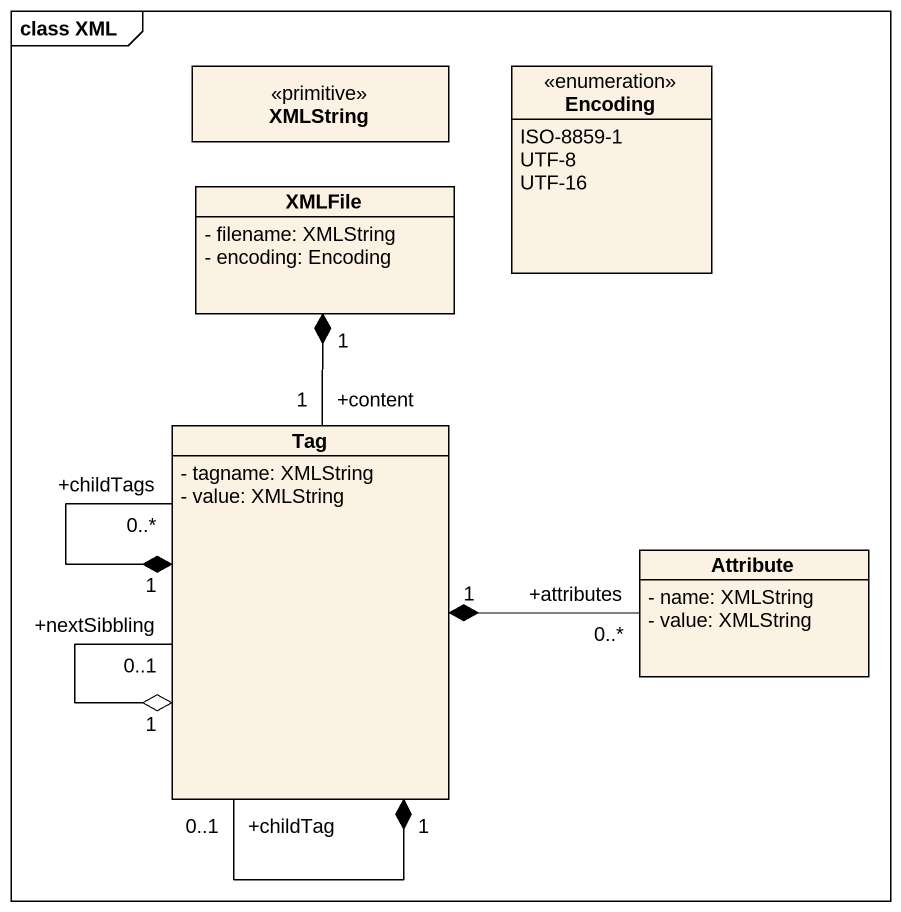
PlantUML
@startuml
mainframe class XML
hide circle
hide empty members
skinparam classAttributeIconSize 0
class XMLString <<primitive>>
enum Encoding {
  ISO-8859-1
  UTF-8
  UTF-16
}
class XMLFile {
  - filename: XMLString
  - encoding: Encoding
}
class Tag {
  - tagname: XMLString
  - value: XMLString
}
class Attribute {
  - name: XMLString
  - value: XMLString
}
Tag "+content\n1" -up-* "1" XMLFile
Tag "+childTag\n0..1" --* "1" Tag
Tag "+nextSibbling\n0..1" --o "1" Tag
Tag "+childTags\n0..*" --* "1" Tag
Attribute "+attributes\n0..*" -left-* "1" Tag
@enduml
